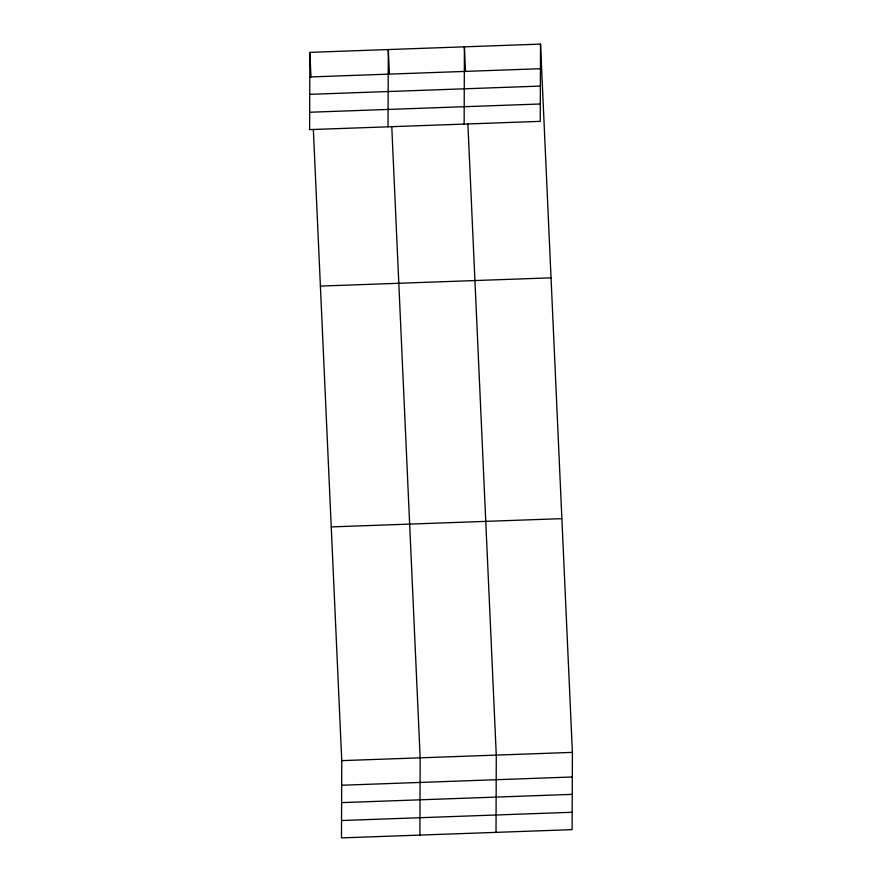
<?xml version="1.0" encoding="UTF-8"?>
<svg xmlns="http://www.w3.org/2000/svg" width="882" height="882" viewBox="0 0 882 882"><rect width="100%" height="100%" fill="white"/><g stroke="black" fill="none" stroke-linecap="round" stroke-linejoin="round"><path stroke-width="1.32" d="M309.88 52.358L309.604 129.621L540.247 121.363L540.523 44.1L309.88 52.358L310.993 77.109M313.342 129.356L341.753 760.637L341.477 837.9L572.12 829.642L572.396 752.379L540.523 44.1M388.025 126.821L388.3 49.546L389.414 74.297M419.898 835.089L420.163 757.825L391.762 126.545M464.141 124.086L464.406 46.823L465.52 71.574M496.015 832.365L496.279 755.102L467.879 123.822M309.791 76.966L540.434 68.708M309.736 94.341L540.379 86.083M309.67 112.246L540.313 103.988M320.398 286.088L551.041 277.83M331.235 526.907L561.878 518.649M341.753 760.637L572.396 752.379M341.665 785.245L572.308 776.987M341.599 802.62L572.242 794.362M341.543 820.525L572.186 812.267"/></g></svg>
